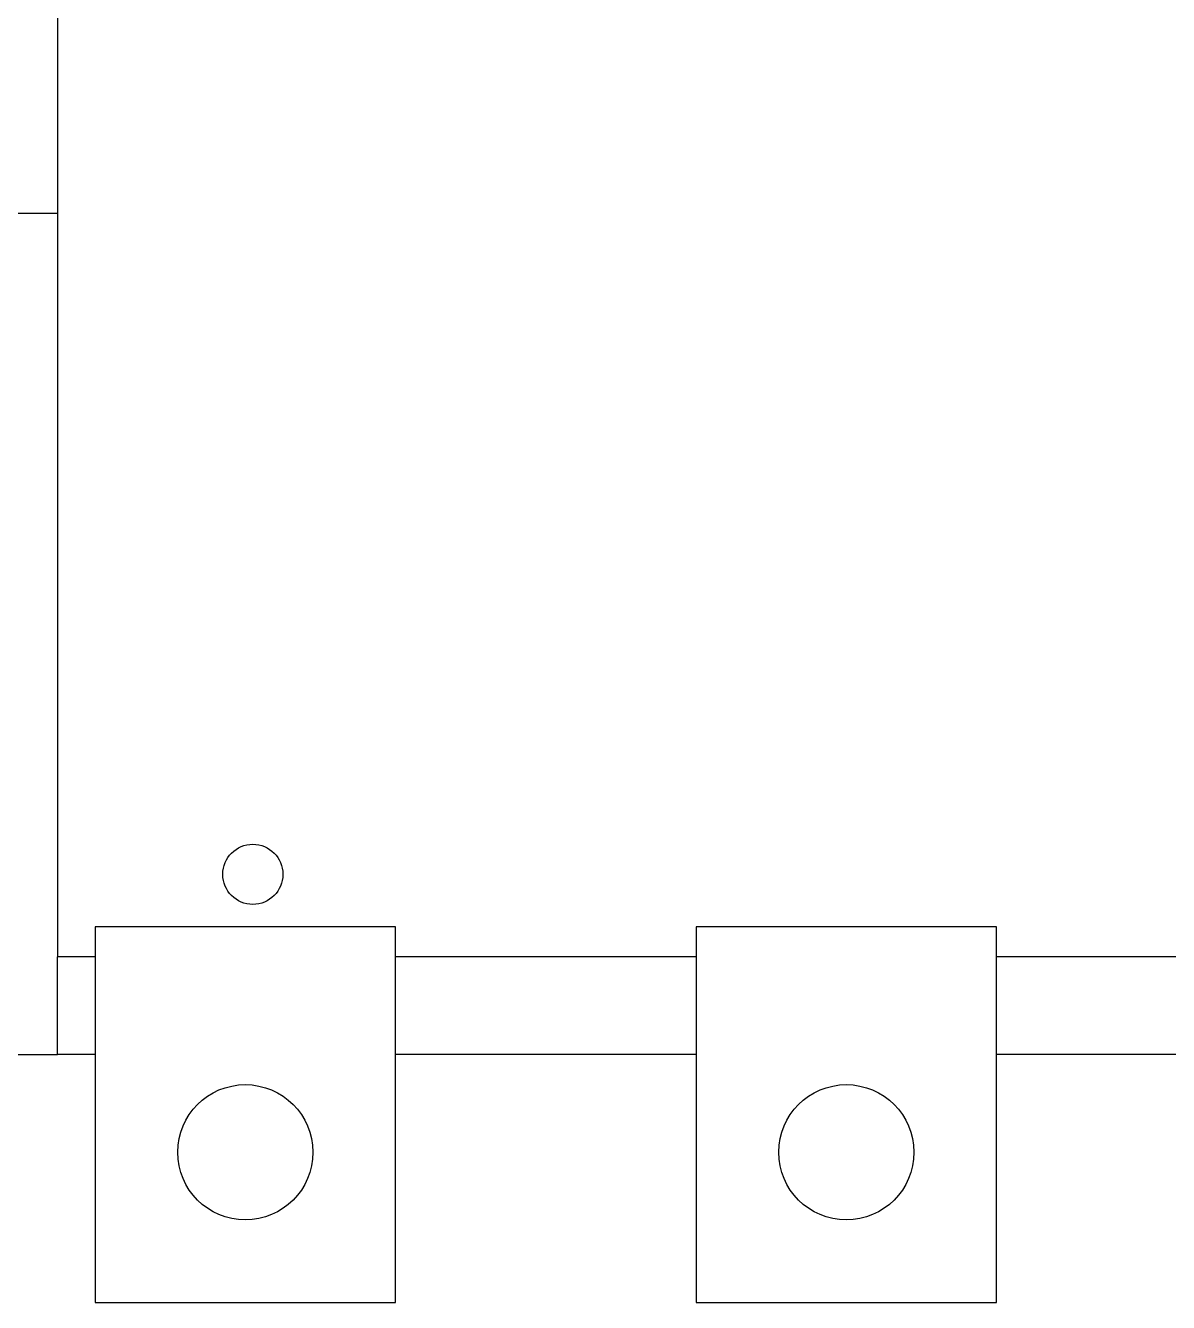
# Model space of a CAD drawing. Extents: x 325957 to 326957, y 371804 to 374004.
# Drawn here: x 326050.2 to 326126.3, y 372214.9 to 372299.9 of the extents above; entities that cross this region are included whole.
import ezdxf

# ---------------------------------------------------------------- set-up
doc = ezdxf.new("R2010")
doc.units = 0
doc.header["$MEASUREMENT"] = 0
doc.layers.add('PV-19A4', color=7, linetype='Continuous')

# ---------------------------------------------------------------- blocks, each defined once
blk = doc.blocks.new('Manufacturer上海良信PartName接触器SeriesNDC1ShellFrameLimitingCurrentRemarkPartTypeMinCurrent116MaxCurrent150PolesMinPower0MaxPower0LibType3DelFlgfalseUpdateDate2023-01-0100000')
blk.add_circle((-55.25, -56.5), 2)
at = {"layer": 'PV-19A4'}
for p, q in [((-68.25, 62), (-68.25, -62)), ((-81.75, -12.5), (-68.25, -12.5)), ((-45.75, -60), (-65.75, -60)), ((-65.75, -60), (-65.75, -62)), ((-45.75, -62), (-45.75, -60)), ((-5.75, -60), (-25.75, -60)), ((-25.75, -60), (-25.75, -62)), ((-5.75, -62), (-5.75, -60)), ((-68.25, -68.5), (-68.25, -62)), ((-65.75, -62), (-68.25, -62)), ((-65.75, -62), (-65.75, -85)), ((-25.75, -62), (-45.75, -62)), ((-45.75, -85), (-45.75, -62)), ((-25.75, -62), (-25.75, -85)), ((14.25, -62), (-5.75, -62)), ((-5.75, -85), (-5.75, -62)), ((-81.75, -68.5), (-68.25, -68.5)), ((-65.75, -68.5), (-68.25, -68.5)), ((-25.75, -68.5), (-45.75, -68.5)), ((14.25, -68.5), (-5.75, -68.5)), ((-65.75, -85), (-45.75, -85)), ((-25.75, -85), (-5.75, -85))]:
    blk.add_line(p, q, dxfattribs=at)
for centre in [(-55.75, -75), (-15.75, -75)]:
    blk.add_circle(centre, 4.5, dxfattribs=at)

msp = doc.modelspace()

# ---------------------------------------------------------------- block references
msp.add_blockref('Manufacturer上海良信PartName接触器SeriesNDC1ShellFrameLimitingCurrentRemarkPartTypeMinCurrent116MaxCurrent150PolesMinPower0MaxPower0LibType3DelFlgfalseUpdateDate2023-01-0100000', (326120.606, 372299.907))

doc.saveas('drawing.dxf')
